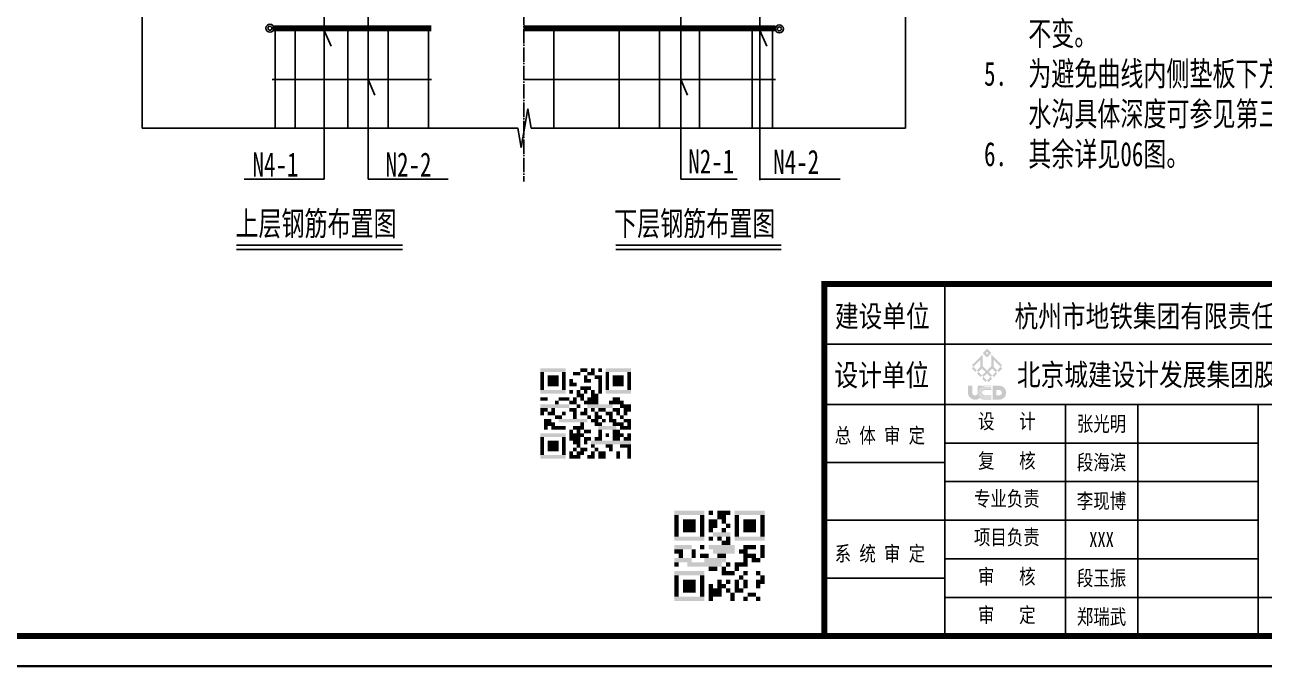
# Model space of a CAD drawing. Header units: millimetres. Extents: x -1251 to 14509, y -61027 to -50920.
# Drawn here: x 4376 to 10544, y -61027 to -57831 of the extents above; entities that cross this region are included whole.
import ezdxf
from ezdxf.enums import TextEntityAlignment as Align

# ---------------------------------------------------------------- set-up
doc = ezdxf.new("R2010")
doc.units = ezdxf.units.MM
doc.linetypes.add('ACAD_ISO04W100', pattern=[30.5, 24, -3, 0.5, -3])
for name, color, linetype in [('Axes', 7, 'ACAD_ISO04W100'), ('BZ', 7, 'Continuous'), ('GesoftDrawFrameFrameBlockLayer', 7, 'Continuous'), ('GesoftDrawFrameInLineLayer', 85, 'Continuous'), ('GesoftDrawFrameOutLineLayer', 180, 'Continuous'), ('GesoftDrawFrameTitleLayer', 7, 'Continuous'), ('Wall-混凝土墙', 200, 'Continuous'), ('Z☆09 辅助线', 60, 'Continuous'), ('尺寸标注', 7, 'Continuous'), ('标注', 3, 'Continuous'), ('钢筋', 4, 'Continuous')]:
    doc.layers.add(name, color=color, linetype=linetype)
doc.styles.add('宋体样式', font='SimSun.ttf', dxfattribs={"width": 0.8})
doc.styles.add('宋体样式宽度0.65', font='SimSun.ttf', dxfattribs={"width": 0.65})
doc.styles.add('宋体样式宽度0.7', font='SimSun.ttf', dxfattribs={"width": 0.7})
doc.styles.add('条形码', font='BC_C39.FBC', dxfattribs={"height": 11})

# ---------------------------------------------------------------- blocks, each defined once
blk = doc.blocks.new('0.25_a528e8101059b214a0224c9661d1e9c2')
at = {"layer": 'GesoftDrawFrameInLineLayer', "color": 0, "const_width": 1}
blk.add_lwpolyline([(0, 0), (0, 287), (-495, 287), (-495, 0), (0, 0)], dxfattribs=at)
at = {"layer": 'GesoftDrawFrameOutLineLayer', "color": 0, "const_width": 0.35}
blk.add_lwpolyline([(5, -5), (5, 292), (-520, 292), (-520, -5), (5, -5)], dxfattribs=at)
blk = doc.blocks.new('GESOFT00000000NEW_049a35bf7f0736cc4250df00ece10f93_a528e8101059b214a0224c9661d1e9c2_2e1cf7a908f61d0b50dc33cccab90907')
at = {"layer": 'GesoftDrawFrameTitleLayer'}
h = blk.add_hatch(color=7, dxfattribs=at)
h.paths.add_polyline_path([(-172.25, 46.91), (-172.98, 46.18), (-173.72, 46.91), (-172.99, 47.65)])
h.paths.add_polyline_path([(-172.99, 47.13), (-173.2, 46.92), (-172.99, 46.72), (-172.78, 46.93)], flags=16)
h.paths.add_polyline_path([(-173.73, 46.66), (-173.73, 44.75), (-172.99, 44.02), (-172.26, 44.75), (-172.26, 46.68), (-170.47, 44.89), (-170.72, 44.64), (-170.46, 44.38), (-171.04, 43.8), (-171.29, 44.05), (-171.56, 43.78), (-171.31, 43.53), (-171.88, 42.95), (-172.14, 43.2), (-172.41, 42.94), (-172.15, 42.69), (-172.73, 42.11), (-172.99, 42.36), (-173.24, 42.11), (-173.82, 42.69), (-173.57, 42.94), (-173.84, 43.21), (-174.09, 42.96), (-174.67, 43.54), (-174.42, 43.79), (-174.69, 44.06), (-174.94, 43.81), (-175.51, 44.38), (-175.26, 44.64), (-175.51, 44.88)])
h.paths.add_polyline_path([(-171.87, 45.79), (-171.87, 44.63), (-171.29, 44.05), (-170.72, 44.64)], flags=16)
h.paths.add_polyline_path([(-172.14, 44.36), (-172.72, 43.79), (-172.14, 43.2), (-171.56, 43.78)], flags=16)
h.paths.add_polyline_path([(-172.99, 43.53), (-173.57, 42.94), (-172.99, 42.36), (-172.41, 42.94)], flags=16)
h.paths.add_polyline_path([(-173.84, 44.37), (-174.42, 43.79), (-173.84, 43.21), (-173.25, 43.79)], flags=16)
h.paths.add_polyline_path([(-174.12, 44.63), (-174.12, 45.79), (-175.26, 44.64), (-174.69, 44.06)], flags=16)
edge = h.paths.add_edge_path()
edge.add_spline(control_points=[(-173.82, 41.43), (-173.82, 41.43), (-173.82, 41.52), (-173.82, 41.52), (-173.82, 41.52), (-174.53, 41.52), (-174.53, 41.52), (-174.53, 41.52), (-174.53, 40.35), (-174.53, 40.35), (-174.53, 40.09), (-174.74, 39.89), (-174.99, 39.89), (-175.24, 39.89), (-175.45, 40.09), (-175.45, 40.35), (-175.45, 40.35), (-175.45, 41.52), (-175.45, 41.52), (-175.45, 41.52), (-176.16, 41.52), (-176.16, 41.52), (-176.16, 41.52), (-176.16, 40.35), (-176.16, 40.35), (-176.16, 39.7), (-175.64, 39.18), (-174.99, 39.18), (-174.67, 39.18), (-174.38, 39.3), (-174.17, 39.51), (-173.96, 39.3), (-173.68, 39.18), (-173.36, 39.18), (-173.36, 39.18), (-172.27, 39.18), (-172.27, 39.18), (-172.27, 39.18), (-172.27, 39.32), (-172.27, 39.32), (-172.43, 39.32), (-173.37, 39.32), (-173.37, 39.33), (-173.93, 39.34), (-174.38, 39.8), (-174.38, 40.35), (-174.38, 40.91), (-173.93, 41.36), (-173.37, 41.38), (-173.37, 41.38), (-172.43, 41.38), (-172.27, 41.38), (-172.27, 41.38), (-172.27, 41.52), (-172.27, 41.52), (-172.27, 41.52), (-173.36, 41.52), (-173.36, 41.52), (-173.52, 41.52), (-173.68, 41.49), (-173.82, 41.43)], knot_values=[0, 0, 0, 0, 1, 1, 1, 2, 2, 2, 3, 3, 3, 4, 4, 4, 5, 5, 5, 6, 6, 6, 7, 7, 7, 8, 8, 8, 9, 9, 9, 10, 10, 10, 11, 11, 11, 12, 12, 12, 13, 13, 13, 14, 14, 14, 15, 15, 15, 16, 16, 16, 17, 17, 17, 18, 18, 18, 19, 19, 19, 20, 20, 20, 20], degree=3, periodic=0)
edge = h.paths.add_edge_path(flags=17)
edge.add_spline(control_points=[(-174.32, 40.35), (-174.32, 39.83), (-173.9, 39.39), (-173.37, 39.38), (-173.36, 39.38), (-172.43, 39.38), (-172.27, 39.38), (-172.27, 39.38), (-172.27, 39.5), (-172.27, 39.5), (-172.43, 39.5), (-173.37, 39.5), (-173.37, 39.51), (-173.84, 39.52), (-174.2, 39.89), (-174.2, 40.35), (-174.2, 40.81), (-173.84, 41.18), (-173.37, 41.2), (-173.37, 41.2), (-172.43, 41.2), (-172.27, 41.2), (-172.27, 41.2), (-172.27, 41.32), (-172.27, 41.32), (-172.43, 41.32), (-173.36, 41.32), (-173.37, 41.32), (-173.89, 41.31), (-174.32, 40.87), (-174.32, 40.35)], knot_values=[0, 0, 0, 0, 1, 1, 1, 2, 2, 2, 3, 3, 3, 4, 4, 4, 5, 5, 5, 6, 6, 6, 7, 7, 7, 8, 8, 8, 9, 9, 9, 10, 10, 10, 10], degree=3, periodic=0)
edge = h.paths.add_edge_path(flags=16)
edge.add_spline(control_points=[(-174.14, 40.35), (-174.14, 39.92), (-173.8, 39.57), (-173.37, 39.56), (-173.36, 39.56), (-172.43, 39.56), (-172.27, 39.56), (-172.27, 39.56), (-172.27, 39.68), (-172.27, 39.68), (-172.43, 39.68), (-173.36, 39.68), (-173.37, 39.68), (-173.73, 39.69), (-174.02, 39.98), (-174.02, 40.35), (-174.02, 40.71), (-173.74, 41.01), (-173.38, 41.02), (-173.37, 41.02), (-172.43, 41.02), (-172.27, 41.02), (-172.27, 41.02), (-172.27, 41.14), (-172.27, 41.14), (-172.43, 41.14), (-173.36, 41.14), (-173.37, 41.14), (-173.8, 41.13), (-174.14, 40.78), (-174.14, 40.35)], knot_values=[0, 0, 0, 0, 1, 1, 1, 2, 2, 2, 3, 3, 3, 4, 4, 4, 5, 5, 5, 6, 6, 6, 7, 7, 7, 8, 8, 8, 9, 9, 9, 10, 10, 10, 10], degree=3, periodic=0)
edge = h.paths.add_edge_path(flags=16)
edge.add_spline(control_points=[(-173.96, 40.35), (-173.96, 40.02), (-173.7, 39.75), (-173.37, 39.74), (-173.35, 39.74), (-172.43, 39.74), (-172.27, 39.74), (-172.27, 39.74), (-172.27, 39.89), (-172.27, 39.89), (-172.27, 39.89), (-173.31, 39.89), (-173.31, 39.89), (-173.56, 39.89), (-173.81, 40.1), (-173.81, 40.35), (-173.81, 40.6), (-173.56, 40.81), (-173.31, 40.81), (-173.31, 40.81), (-172.27, 40.81), (-172.27, 40.81), (-172.27, 40.81), (-172.27, 40.96), (-172.27, 40.96), (-172.43, 40.96), (-173.36, 40.96), (-173.37, 40.96), (-173.7, 40.95), (-173.96, 40.68), (-173.96, 40.35)], knot_values=[0, 0, 0, 0, 1, 1, 1, 2, 2, 2, 3, 3, 3, 4, 4, 4, 5, 5, 5, 6, 6, 6, 7, 7, 7, 8, 8, 8, 9, 9, 9, 10, 10, 10, 10], degree=3, periodic=0)
edge = h.paths.add_edge_path()
edge.add_spline(control_points=[(-170.98, 41.52), (-170.98, 41.52), (-171.45, 41.52), (-171.45, 41.52), (-171.45, 41.52), (-172.08, 41.52), (-172.08, 41.52), (-172.08, 41.52), (-172.08, 39.21), (-172.08, 39.21), (-172.08, 39.21), (-172.08, 39.21), (-172.08, 39.21), (-172.08, 39.21), (-172.07, 39.18), (-172.07, 39.18), (-172.07, 39.18), (-170.98, 39.18), (-170.98, 39.18), (-170.33, 39.18), (-169.81, 39.7), (-169.81, 40.35), (-169.81, 41), (-170.33, 41.52), (-170.98, 41.52)], knot_values=[0, 0, 0, 0, 1, 1, 1, 2, 2, 2, 3, 3, 3, 4, 4, 4, 5, 5, 5, 6, 6, 6, 7, 7, 7, 8, 8, 8, 8], degree=3, periodic=0)
edge = h.paths.add_edge_path(flags=16)
edge.add_spline(control_points=[(-170.98, 39.89), (-170.98, 39.89), (-171.45, 39.89), (-171.45, 39.89), (-171.45, 39.89), (-171.45, 40.81), (-171.45, 40.81), (-171.45, 40.81), (-170.98, 40.81), (-170.98, 40.81), (-170.73, 40.81), (-170.52, 40.6), (-170.52, 40.35), (-170.52, 40.1), (-170.73, 39.89), (-170.98, 39.89)], knot_values=[0, 0, 0, 0, 1, 1, 1, 2, 2, 2, 3, 3, 3, 4, 4, 4, 5, 5, 5, 5], degree=3, periodic=0)
at = {"color": 0}
for points in [[(-247.07, 44.41), (-242.87, 44.41), (-247.07, 43.81), (-242.87, 43.81)], [(-247.07, 43.81), (-246.47, 43.81), (-247.07, 43.21), (-246.47, 43.21)], [(-247.07, 43.21), (-246.47, 43.21), (-247.07, 42.61), (-246.47, 42.61)], [(-245.87, 43.21), (-244.07, 43.21), (-245.87, 42.61), (-244.07, 42.61)], [(-243.47, 43.81), (-242.87, 43.81), (-243.47, 43.21), (-242.87, 43.21)], [(-243.47, 43.21), (-242.87, 43.21), (-243.47, 42.61), (-242.87, 42.61)], [(-241.67, 43.81), (-240.47, 43.81), (-241.67, 43.21), (-240.47, 43.21)], [(-240.47, 44.41), (-239.27, 44.41), (-240.47, 43.81), (-239.27, 43.81)], [(-239.87, 43.21), (-239.27, 43.21), (-239.87, 42.61), (-239.27, 42.61)], [(-239.27, 43.81), (-238.07, 43.81), (-239.27, 43.21), (-238.07, 43.21)], [(-238.67, 44.41), (-238.07, 44.41), (-238.67, 43.81), (-238.07, 43.81)], [(-238.07, 43.21), (-236.87, 43.21), (-238.07, 42.61), (-236.87, 42.61)], [(-237.47, 44.41), (-236.87, 44.41), (-237.47, 43.81), (-236.87, 43.81)], [(-236.27, 44.41), (-232.07, 44.41), (-236.27, 43.81), (-232.07, 43.81)], [(-236.27, 43.81), (-235.67, 43.81), (-236.27, 43.21), (-235.67, 43.21)], [(-236.27, 43.21), (-235.67, 43.21), (-236.27, 42.61), (-235.67, 42.61)], [(-235.07, 43.21), (-233.27, 43.21), (-235.07, 42.61), (-233.27, 42.61)], [(-232.67, 43.81), (-232.07, 43.81), (-232.67, 43.21), (-232.07, 43.21)], [(-232.67, 43.21), (-232.07, 43.21), (-232.67, 42.61), (-232.07, 42.61)], [(-247.07, 42.61), (-246.47, 42.61), (-247.07, 42.01), (-246.47, 42.01)], [(-247.07, 42.01), (-246.47, 42.01), (-247.07, 41.41), (-246.47, 41.41)], [(-247.07, 41.41), (-246.47, 41.41), (-247.07, 40.81), (-246.47, 40.81)], [(-245.87, 42.61), (-244.07, 42.61), (-245.87, 42.01), (-244.07, 42.01)], [(-245.87, 42.01), (-244.07, 42.01), (-245.87, 41.41), (-244.07, 41.41)], [(-243.47, 42.61), (-242.87, 42.61), (-243.47, 42.01), (-242.87, 42.01)], [(-243.47, 42.01), (-242.87, 42.01), (-243.47, 41.41), (-242.87, 41.41)], [(-243.47, 41.41), (-242.87, 41.41), (-243.47, 40.81), (-242.87, 40.81)], [(-242.27, 42.61), (-241.67, 42.61), (-242.27, 42.01), (-241.67, 42.01)], [(-242.27, 42.01), (-241.07, 42.01), (-242.27, 41.41), (-241.07, 41.41)], [(-240.47, 41.41), (-238.67, 41.41), (-240.47, 40.81), (-238.67, 40.81)], [(-239.87, 42.61), (-238.67, 42.61), (-239.87, 42.01), (-238.67, 42.01)], [(-237.47, 42.61), (-236.87, 42.61), (-237.47, 42.01), (-236.87, 42.01)], [(-237.47, 42.01), (-236.87, 42.01), (-237.47, 41.41), (-236.87, 41.41)], [(-237.47, 41.41), (-236.87, 41.41), (-237.47, 40.81), (-236.87, 40.81)], [(-236.27, 42.61), (-235.67, 42.61), (-236.27, 42.01), (-235.67, 42.01)], [(-236.27, 42.01), (-235.67, 42.01), (-236.27, 41.41), (-235.67, 41.41)], [(-236.27, 41.41), (-235.67, 41.41), (-236.27, 40.81), (-235.67, 40.81)], [(-235.07, 42.61), (-233.27, 42.61), (-235.07, 42.01), (-233.27, 42.01)], [(-235.07, 42.01), (-233.27, 42.01), (-235.07, 41.41), (-233.27, 41.41)], [(-232.67, 42.61), (-232.07, 42.61), (-232.67, 42.01), (-232.07, 42.01)], [(-232.67, 42.01), (-232.07, 42.01), (-232.67, 41.41), (-232.07, 41.41)], [(-232.67, 41.41), (-232.07, 41.41), (-232.67, 40.81), (-232.07, 40.81)], [(-247.07, 40.81), (-242.87, 40.81), (-247.07, 40.21), (-242.87, 40.21)], [(-247.07, 39.61), (-245.87, 39.61), (-247.07, 39.01), (-245.87, 39.01)], [(-244.07, 39.61), (-242.27, 39.61), (-244.07, 39.01), (-242.27, 39.01)], [(-242.27, 40.81), (-241.67, 40.81), (-242.27, 40.21), (-241.67, 40.21)], [(-241.67, 39.61), (-241.07, 39.61), (-241.67, 39.01), (-241.07, 39.01)], [(-241.07, 40.81), (-240.47, 40.81), (-241.07, 40.21), (-240.47, 40.21)], [(-241.07, 40.21), (-239.87, 40.21), (-241.07, 39.61), (-239.87, 39.61)], [(-240.47, 39.61), (-239.87, 39.61), (-240.47, 39.01), (-239.87, 39.01)], [(-239.87, 40.81), (-239.27, 40.81), (-239.87, 40.21), (-239.27, 40.21)], [(-239.27, 39.61), (-237.47, 39.61), (-239.27, 39.01), (-237.47, 39.01)], [(-238.67, 40.81), (-238.07, 40.81), (-238.67, 40.21), (-238.07, 40.21)], [(-238.67, 40.21), (-237.47, 40.21), (-238.67, 39.61), (-237.47, 39.61)], [(-237.47, 40.81), (-236.87, 40.81), (-237.47, 40.21), (-236.87, 40.21)], [(-236.27, 40.81), (-232.07, 40.81), (-236.27, 40.21), (-232.07, 40.21)], [(-235.07, 39.61), (-233.87, 39.61), (-235.07, 39.01), (-233.87, 39.01)], [(-247.07, 38.41), (-242.27, 38.41), (-247.07, 37.81), (-242.27, 37.81)], [(-247.07, 37.81), (-245.87, 37.81), (-247.07, 37.21), (-245.87, 37.21)], [(-247.07, 37.21), (-246.47, 37.21), (-247.07, 36.61), (-246.47, 36.61)], [(-245.87, 37.21), (-244.67, 37.21), (-245.87, 36.61), (-244.67, 36.61)], [(-245.27, 37.81), (-244.67, 37.81), (-245.27, 37.21), (-244.67, 37.21)], [(-244.67, 39.01), (-244.07, 39.01), (-244.67, 38.41), (-244.07, 38.41)], [(-243.47, 37.21), (-242.87, 37.21), (-243.47, 36.61), (-242.87, 36.61)], [(-242.27, 39.01), (-241.07, 39.01), (-242.27, 38.41), (-241.07, 38.41)], [(-242.27, 37.81), (-241.07, 37.81), (-242.27, 37.21), (-241.07, 37.21)], [(-241.67, 37.21), (-241.07, 37.21), (-241.67, 36.61), (-241.07, 36.61)], [(-241.07, 38.41), (-240.47, 38.41), (-241.07, 37.81), (-240.47, 37.81)], [(-240.47, 37.21), (-239.27, 37.21), (-240.47, 36.61), (-239.27, 36.61)], [(-239.87, 39.01), (-237.47, 39.01), (-239.87, 38.41), (-237.47, 38.41)], [(-239.87, 37.81), (-239.27, 37.81), (-239.87, 37.21), (-239.27, 37.21)], [(-239.27, 38.41), (-235.07, 38.41), (-239.27, 37.81), (-235.07, 37.81)], [(-238.67, 37.81), (-238.07, 37.81), (-238.67, 37.21), (-238.07, 37.21)], [(-238.07, 37.21), (-237.47, 37.21), (-238.07, 36.61), (-237.47, 36.61)], [(-237.47, 37.81), (-236.27, 37.81), (-237.47, 37.21), (-236.27, 37.21)], [(-236.27, 37.21), (-235.07, 37.21), (-236.27, 36.61), (-235.07, 36.61)], [(-235.67, 39.01), (-233.27, 39.01), (-235.67, 38.41), (-233.27, 38.41)], [(-235.07, 37.81), (-233.87, 37.81), (-235.07, 37.21), (-233.87, 37.21)], [(-234.47, 37.21), (-233.87, 37.21), (-234.47, 36.61), (-233.87, 36.61)], [(-233.87, 38.41), (-232.07, 38.41), (-233.87, 37.81), (-232.07, 37.81)], [(-233.27, 37.81), (-232.07, 37.81), (-233.27, 37.21), (-232.07, 37.21)], [(-233.27, 37.21), (-232.67, 37.21), (-233.27, 36.61), (-232.67, 36.61)], [(-246.47, 36.01), (-245.27, 36.01), (-246.47, 35.41), (-245.27, 35.41)], [(-246.47, 35.41), (-244.67, 35.41), (-246.47, 34.81), (-244.67, 34.81)], [(-244.67, 36.61), (-243.47, 36.61), (-244.67, 36.01), (-243.47, 36.01)], [(-244.07, 36.01), (-239.27, 36.01), (-244.07, 35.41), (-239.27, 35.41)], [(-241.67, 36.61), (-241.07, 36.61), (-241.67, 36.01), (-241.07, 36.01)], [(-240.47, 35.41), (-239.87, 35.41), (-240.47, 34.81), (-239.87, 34.81)], [(-239.27, 36.61), (-238.67, 36.61), (-239.27, 36.01), (-238.67, 36.01)], [(-238.67, 36.01), (-237.47, 36.01), (-238.67, 35.41), (-237.47, 35.41)], [(-238.07, 36.61), (-236.87, 36.61), (-238.07, 36.01), (-236.87, 36.01)], [(-238.07, 35.41), (-236.87, 35.41), (-238.07, 34.81), (-236.87, 34.81)], [(-236.87, 36.01), (-236.27, 36.01), (-236.87, 35.41), (-236.27, 35.41)], [(-235.67, 36.61), (-235.07, 36.61), (-235.67, 36.01), (-235.07, 36.01)], [(-235.67, 36.01), (-234.47, 36.01), (-235.67, 35.41), (-234.47, 35.41)], [(-235.07, 35.41), (-233.27, 35.41), (-235.07, 34.81), (-233.27, 34.81)], [(-233.87, 36.61), (-233.27, 36.61), (-233.87, 36.01), (-233.27, 36.01)], [(-233.27, 36.01), (-232.07, 36.01), (-233.27, 35.41), (-232.07, 35.41)], [(-232.67, 35.41), (-232.07, 35.41), (-232.67, 34.81), (-232.07, 34.81)], [(-247.07, 33.61), (-242.87, 33.61), (-247.07, 33.01), (-242.87, 33.01)], [(-247.07, 33.01), (-246.47, 33.01), (-247.07, 32.41), (-246.47, 32.41)], [(-246.47, 34.81), (-245.87, 34.81), (-246.47, 34.21), (-245.87, 34.21)], [(-245.27, 34.81), (-242.87, 34.81), (-245.27, 34.21), (-242.87, 34.21)], [(-243.47, 33.01), (-242.87, 33.01), (-243.47, 32.41), (-242.87, 32.41)], [(-242.27, 34.21), (-241.67, 34.21), (-242.27, 33.61), (-241.67, 33.61)], [(-242.27, 33.61), (-239.87, 33.61), (-242.27, 33.01), (-239.87, 33.01)], [(-242.27, 33.01), (-240.47, 33.01), (-242.27, 32.41), (-240.47, 32.41)], [(-241.67, 34.81), (-239.87, 34.81), (-241.67, 34.21), (-239.87, 34.21)], [(-241.07, 34.21), (-240.47, 34.21), (-241.07, 33.61), (-240.47, 33.61)], [(-239.87, 34.21), (-238.67, 34.21), (-239.87, 33.61), (-238.67, 33.61)], [(-239.87, 33.01), (-238.67, 33.01), (-239.87, 32.41), (-238.67, 32.41)], [(-238.07, 33.01), (-236.87, 33.01), (-238.07, 32.41), (-236.87, 32.41)], [(-237.47, 34.81), (-234.47, 34.81), (-237.47, 34.21), (-234.47, 34.21)], [(-237.47, 34.21), (-236.87, 34.21), (-237.47, 33.61), (-236.87, 33.61)], [(-237.47, 33.61), (-236.87, 33.61), (-237.47, 33.01), (-236.87, 33.01)], [(-236.27, 33.61), (-235.67, 33.61), (-236.27, 33.01), (-235.67, 33.01)], [(-235.07, 34.21), (-233.87, 34.21), (-235.07, 33.61), (-233.87, 33.61)], [(-235.07, 33.61), (-233.27, 33.61), (-235.07, 33.01), (-233.27, 33.01)], [(-235.07, 33.01), (-233.87, 33.01), (-235.07, 32.41), (-233.87, 32.41)], [(-233.87, 34.81), (-232.07, 34.81), (-233.87, 34.21), (-232.07, 34.21)], [(-233.27, 33.01), (-232.07, 33.01), (-233.27, 32.41), (-232.07, 32.41)], [(-232.67, 33.61), (-232.07, 33.61), (-232.67, 33.01), (-232.07, 33.01)], [(-247.07, 32.41), (-246.47, 32.41), (-247.07, 31.81), (-246.47, 31.81)], [(-247.07, 31.81), (-246.47, 31.81), (-247.07, 31.21), (-246.47, 31.21)], [(-247.07, 31.21), (-246.47, 31.21), (-247.07, 30.61), (-246.47, 30.61)], [(-245.87, 32.41), (-244.07, 32.41), (-245.87, 31.81), (-244.07, 31.81)], [(-245.87, 31.81), (-244.07, 31.81), (-245.87, 31.21), (-244.07, 31.21)], [(-245.87, 31.21), (-244.07, 31.21), (-245.87, 30.61), (-244.07, 30.61)], [(-243.47, 32.41), (-242.87, 32.41), (-243.47, 31.81), (-242.87, 31.81)], [(-243.47, 31.81), (-242.87, 31.81), (-243.47, 31.21), (-242.87, 31.21)], [(-243.47, 31.21), (-242.87, 31.21), (-243.47, 30.61), (-242.87, 30.61)], [(-241.67, 32.41), (-240.47, 32.41), (-241.67, 31.81), (-240.47, 31.81)], [(-241.67, 31.21), (-241.07, 31.21), (-241.67, 30.61), (-241.07, 30.61)], [(-241.07, 31.81), (-240.47, 31.81), (-241.07, 31.21), (-240.47, 31.21)], [(-240.47, 31.21), (-239.27, 31.21), (-240.47, 30.61), (-239.27, 30.61)], [(-239.87, 32.41), (-239.27, 32.41), (-239.87, 31.81), (-239.27, 31.81)], [(-238.67, 32.41), (-232.07, 32.41), (-238.67, 31.81), (-232.07, 31.81)], [(-238.67, 31.81), (-238.07, 31.81), (-238.67, 31.21), (-238.07, 31.21)], [(-238.07, 31.21), (-237.47, 31.21), (-238.07, 30.61), (-237.47, 30.61)], [(-236.27, 31.81), (-235.07, 31.81), (-236.27, 31.21), (-235.07, 31.21)], [(-235.67, 31.21), (-235.07, 31.21), (-235.67, 30.61), (-235.07, 30.61)], [(-233.87, 31.81), (-232.07, 31.81), (-233.87, 31.21), (-232.07, 31.21)], [(-232.67, 31.21), (-232.07, 31.21), (-232.67, 30.61), (-232.07, 30.61)], [(-247.07, 30.61), (-246.47, 30.61), (-247.07, 30.01), (-246.47, 30.01)], [(-247.07, 30.01), (-242.87, 30.01), (-247.07, 29.41), (-242.87, 29.41)], [(-243.47, 30.61), (-242.87, 30.61), (-243.47, 30.01), (-242.87, 30.01)], [(-242.27, 30.61), (-241.67, 30.61), (-242.27, 30.01), (-241.67, 30.01)], [(-242.27, 30.01), (-240.47, 30.01), (-242.27, 29.41), (-240.47, 29.41)], [(-241.07, 30.61), (-239.87, 30.61), (-241.07, 30.01), (-239.87, 30.01)], [(-239.27, 30.01), (-238.07, 30.01), (-239.27, 29.41), (-238.07, 29.41)], [(-238.67, 30.61), (-238.07, 30.61), (-238.67, 30.01), (-238.07, 30.01)], [(-237.47, 30.61), (-236.27, 30.61), (-237.47, 30.01), (-236.27, 30.01)], [(-237.47, 30.01), (-236.27, 30.01), (-237.47, 29.41), (-236.27, 29.41)], [(-234.47, 30.61), (-233.87, 30.61), (-234.47, 30.01), (-233.87, 30.01)], [(-234.47, 30.01), (-233.87, 30.01), (-234.47, 29.41), (-233.87, 29.41)], [(-232.67, 30.61), (-232.07, 30.61), (-232.67, 30.01), (-232.07, 30.01)], [(-232.67, 30.01), (-232.07, 30.01), (-232.67, 29.41), (-232.07, 29.41)], [(-224.87, 20.79), (-219.87, 20.79), (-224.87, 20.07), (-219.87, 20.07)], [(-219.15, 20.79), (-218.44, 20.79), (-219.15, 20.07), (-218.44, 20.07)], [(-217.72, 20.79), (-215.58, 20.79), (-217.72, 20.07), (-215.58, 20.07)], [(-214.87, 20.79), (-209.87, 20.79), (-214.87, 20.07), (-209.87, 20.07)], [(-224.87, 20.07), (-224.15, 20.07), (-224.87, 19.36), (-224.15, 19.36)], [(-224.87, 19.36), (-224.15, 19.36), (-224.87, 18.64), (-224.15, 18.64)], [(-224.87, 18.64), (-224.15, 18.64), (-224.87, 17.93), (-224.15, 17.93)], [(-223.44, 19.36), (-221.3, 19.36), (-223.44, 18.64), (-221.3, 18.64)], [(-223.44, 18.64), (-221.3, 18.64), (-223.44, 17.93), (-221.3, 17.93)], [(-220.58, 20.07), (-219.87, 20.07), (-220.58, 19.36), (-219.87, 19.36)], [(-220.58, 19.36), (-219.87, 19.36), (-220.58, 18.64), (-219.87, 18.64)], [(-220.58, 18.64), (-219.87, 18.64), (-220.58, 17.93), (-219.87, 17.93)], [(-219.15, 19.36), (-217.72, 19.36), (-219.15, 18.64), (-217.72, 18.64)], [(-219.15, 18.64), (-217.72, 18.64), (-219.15, 17.93), (-217.72, 17.93)], [(-217.72, 20.07), (-216.3, 20.07), (-217.72, 19.36), (-216.3, 19.36)], [(-217.01, 19.36), (-216.3, 19.36), (-217.01, 18.64), (-216.3, 18.64)], [(-216.3, 18.64), (-215.58, 18.64), (-216.3, 17.93), (-215.58, 17.93)], [(-214.87, 20.07), (-214.15, 20.07), (-214.87, 19.36), (-214.15, 19.36)], [(-214.87, 19.36), (-214.15, 19.36), (-214.87, 18.64), (-214.15, 18.64)], [(-214.87, 18.64), (-214.15, 18.64), (-214.87, 17.93), (-214.15, 17.93)], [(-213.44, 19.36), (-211.3, 19.36), (-213.44, 18.64), (-211.3, 18.64)], [(-213.44, 18.64), (-211.3, 18.64), (-213.44, 17.93), (-211.3, 17.93)], [(-210.58, 20.07), (-209.87, 20.07), (-210.58, 19.36), (-209.87, 19.36)], [(-210.58, 19.36), (-209.87, 19.36), (-210.58, 18.64), (-209.87, 18.64)], [(-210.58, 18.64), (-209.87, 18.64), (-210.58, 17.93), (-209.87, 17.93)], [(-224.87, 17.93), (-224.15, 17.93), (-224.87, 17.21), (-224.15, 17.21)], [(-224.87, 17.21), (-224.15, 17.21), (-224.87, 16.5), (-224.15, 16.5)], [(-224.87, 16.5), (-219.87, 16.5), (-224.87, 15.79), (-219.87, 15.79)], [(-223.44, 17.93), (-221.3, 17.93), (-223.44, 17.21), (-221.3, 17.21)], [(-220.58, 17.93), (-219.87, 17.93), (-220.58, 17.21), (-219.87, 17.21)], [(-220.58, 17.21), (-219.87, 17.21), (-220.58, 16.5), (-219.87, 16.5)], [(-219.15, 17.93), (-218.44, 17.93), (-219.15, 17.21), (-218.44, 17.21)], [(-219.15, 16.5), (-218.44, 16.5), (-219.15, 15.79), (-218.44, 15.79)], [(-218.44, 17.21), (-215.58, 17.21), (-218.44, 16.5), (-215.58, 16.5)], [(-217.72, 16.5), (-217.01, 16.5), (-217.72, 15.79), (-217.01, 15.79)], [(-217.01, 17.93), (-216.3, 17.93), (-217.01, 17.21), (-216.3, 17.21)], [(-216.3, 16.5), (-215.58, 16.5), (-216.3, 15.79), (-215.58, 15.79)], [(-214.87, 17.93), (-214.15, 17.93), (-214.87, 17.21), (-214.15, 17.21)], [(-214.87, 17.21), (-214.15, 17.21), (-214.87, 16.5), (-214.15, 16.5)], [(-214.87, 16.5), (-209.87, 16.5), (-214.87, 15.79), (-209.87, 15.79)], [(-213.44, 17.93), (-211.3, 17.93), (-213.44, 17.21), (-211.3, 17.21)], [(-210.58, 17.93), (-209.87, 17.93), (-210.58, 17.21), (-209.87, 17.21)], [(-210.58, 17.21), (-209.87, 17.21), (-210.58, 16.5), (-209.87, 16.5)], [(-224.87, 15.07), (-222.01, 15.07), (-224.87, 14.36), (-222.01, 14.36)], [(-220.58, 15.07), (-219.87, 15.07), (-220.58, 14.36), (-219.87, 14.36)], [(-219.15, 15.07), (-214.87, 15.07), (-219.15, 14.36), (-214.87, 14.36)], [(-217.01, 15.79), (-215.58, 15.79), (-217.01, 15.07), (-215.58, 15.07)], [(-213.44, 15.07), (-211.3, 15.07), (-213.44, 14.36), (-211.3, 14.36)], [(-210.58, 15.07), (-209.87, 15.07), (-210.58, 14.36), (-209.87, 14.36)], [(-224.87, 14.36), (-223.44, 14.36), (-224.87, 13.64), (-223.44, 13.64)], [(-224.87, 12.93), (-222.01, 12.93), (-224.87, 12.21), (-222.01, 12.21)], [(-224.15, 13.64), (-223.44, 13.64), (-224.15, 12.93), (-223.44, 12.93)], [(-222.01, 14.36), (-221.3, 14.36), (-222.01, 13.64), (-221.3, 13.64)], [(-222.01, 13.64), (-221.3, 13.64), (-222.01, 12.93), (-221.3, 12.93)], [(-220.58, 13.64), (-219.15, 13.64), (-220.58, 12.93), (-219.15, 12.93)], [(-219.87, 12.93), (-216.3, 12.93), (-219.87, 12.21), (-216.3, 12.21)], [(-218.44, 14.36), (-214.87, 14.36), (-218.44, 13.64), (-214.87, 13.64)], [(-217.72, 13.64), (-216.3, 13.64), (-217.72, 12.93), (-216.3, 12.93)], [(-214.15, 14.36), (-212.72, 14.36), (-214.15, 13.64), (-212.72, 13.64)], [(-213.44, 13.64), (-211.3, 13.64), (-213.44, 12.93), (-211.3, 12.93)], [(-213.44, 12.93), (-212.72, 12.93), (-213.44, 12.21), (-212.72, 12.21)], [(-212.01, 12.93), (-210.58, 12.93), (-212.01, 12.21), (-210.58, 12.21)], [(-210.58, 14.36), (-209.87, 14.36), (-210.58, 13.64), (-209.87, 13.64)], [(-210.58, 13.64), (-209.87, 13.64), (-210.58, 12.93), (-209.87, 12.93)], [(-224.87, 12.21), (-224.15, 12.21), (-224.87, 11.5), (-224.15, 11.5)], [(-224.87, 10.79), (-219.87, 10.79), (-224.87, 10.07), (-219.87, 10.07)], [(-222.72, 12.21), (-217.01, 12.21), (-222.72, 11.5), (-217.01, 11.5)], [(-219.15, 11.5), (-217.72, 11.5), (-219.15, 10.79), (-217.72, 10.79)], [(-217.01, 11.5), (-216.3, 11.5), (-217.01, 10.79), (-216.3, 10.79)], [(-217.01, 10.79), (-214.87, 10.79), (-217.01, 10.07), (-214.87, 10.07)], [(-216.3, 12.21), (-215.58, 12.21), (-216.3, 11.5), (-215.58, 11.5)], [(-214.87, 12.21), (-212.72, 12.21), (-214.87, 11.5), (-212.72, 11.5)], [(-214.87, 11.5), (-214.15, 11.5), (-214.87, 10.79), (-214.15, 10.79)], [(-213.44, 10.79), (-212.72, 10.79), (-213.44, 10.07), (-212.72, 10.07)], [(-211.3, 10.79), (-210.58, 10.79), (-211.3, 10.07), (-210.58, 10.07)], [(-224.87, 10.07), (-224.15, 10.07), (-224.87, 9.36), (-224.15, 9.36)], [(-224.87, 9.36), (-224.15, 9.36), (-224.87, 8.64), (-224.15, 8.64)], [(-224.87, 8.64), (-224.15, 8.64), (-224.87, 7.93), (-224.15, 7.93)], [(-223.44, 9.36), (-221.3, 9.36), (-223.44, 8.64), (-221.3, 8.64)], [(-223.44, 8.64), (-221.3, 8.64), (-223.44, 7.93), (-221.3, 7.93)], [(-220.58, 10.07), (-219.87, 10.07), (-220.58, 9.36), (-219.87, 9.36)], [(-220.58, 9.36), (-219.87, 9.36), (-220.58, 8.64), (-219.87, 8.64)], [(-220.58, 8.64), (-219.87, 8.64), (-220.58, 7.93), (-219.87, 7.93)], [(-219.15, 8.64), (-218.44, 8.64), (-219.15, 7.93), (-218.44, 7.93)], [(-217.72, 9.36), (-217.01, 9.36), (-217.72, 8.64), (-217.01, 8.64)], [(-217.72, 8.64), (-216.3, 8.64), (-217.72, 7.93), (-216.3, 7.93)], [(-216.3, 9.36), (-215.58, 9.36), (-216.3, 8.64), (-215.58, 8.64)], [(-214.87, 9.36), (-214.15, 9.36), (-214.87, 8.64), (-214.15, 8.64)], [(-214.87, 8.64), (-214.15, 8.64), (-214.87, 7.93), (-214.15, 7.93)], [(-214.15, 10.07), (-213.44, 10.07), (-214.15, 9.36), (-213.44, 9.36)], [(-213.44, 9.36), (-212.72, 9.36), (-213.44, 8.64), (-212.72, 8.64)], [(-213.44, 8.64), (-212.72, 8.64), (-213.44, 7.93), (-212.72, 7.93)], [(-211.3, 9.36), (-209.87, 9.36), (-211.3, 8.64), (-209.87, 8.64)], [(-211.3, 8.64), (-210.58, 8.64), (-211.3, 7.93), (-210.58, 7.93)], [(-210.58, 10.07), (-209.87, 10.07), (-210.58, 9.36), (-209.87, 9.36)], [(-224.87, 7.93), (-224.15, 7.93), (-224.87, 7.21), (-224.15, 7.21)], [(-224.87, 7.21), (-224.15, 7.21), (-224.87, 6.5), (-224.15, 6.5)], [(-224.87, 6.5), (-219.87, 6.5), (-224.87, 5.79), (-219.87, 5.79)], [(-223.44, 7.93), (-221.3, 7.93), (-223.44, 7.21), (-221.3, 7.21)], [(-220.58, 7.93), (-219.87, 7.93), (-220.58, 7.21), (-219.87, 7.21)], [(-220.58, 7.21), (-219.87, 7.21), (-220.58, 6.5), (-219.87, 6.5)], [(-219.15, 7.93), (-217.01, 7.93), (-219.15, 7.21), (-217.01, 7.21)], [(-219.15, 7.21), (-217.01, 7.21), (-219.15, 6.5), (-217.01, 6.5)], [(-219.15, 6.5), (-218.44, 6.5), (-219.15, 5.79), (-218.44, 5.79)], [(-216.3, 7.93), (-215.58, 7.93), (-216.3, 7.21), (-215.58, 7.21)], [(-215.58, 7.21), (-214.87, 7.21), (-215.58, 6.5), (-214.87, 6.5)], [(-215.58, 6.5), (-214.87, 6.5), (-215.58, 5.79), (-214.87, 5.79)], [(-214.87, 7.93), (-213.44, 7.93), (-214.87, 7.21), (-213.44, 7.21)], [(-213.44, 6.5), (-212.72, 6.5), (-213.44, 5.79), (-212.72, 5.79)], [(-212.72, 7.21), (-211.3, 7.21), (-212.72, 6.5), (-211.3, 6.5)], [(-211.3, 6.5), (-210.58, 6.5), (-211.3, 5.79), (-210.58, 5.79)]]:
    blk.add_solid(points, dxfattribs=at)
at = {"layer": 'GesoftDrawFrameTitleLayer', "color": 7}
for p, q in [((-180, 0), (-180, 58.4)), ((-200, 48.4), (-200, 0)), ((-180, 48.4), (-200, 48.4)), ((0, 48.4), (-180, 48.4)), ((-180, 38.4), (-200, 38.4)), ((0, 38.4), (-180, 38.4)), ((-160, 0), (-160, 38.4)), ((-148, 0), (-148, 38.4)), ((-128, 0), (-128, 38.4)), ((-128, 32), (-180, 32)), ((-180, 28.8), (-200, 28.8)), ((-128, 25.6), (-180, 25.6)), ((-180, 19.2), (-200, 19.2)), ((-128, 19.2), (-180, 19.2)), ((-128, 12.8), (-180, 12.8)), ((-180, 9.6), (-200, 9.6)), ((-128, 6.4), (-180, 6.4)), ((-128, 6.4), (-40, 6.4)), ((-180, 0), (-200, 0))]:
    blk.add_line(p, q, dxfattribs=at)
at = {"layer": 'GesoftDrawFrameTitleLayer', "color": 7, "const_width": 1}
blk.add_lwpolyline([(0, 0), (0, 58.4), (-200, 58.4), (-200, 0)], close=True, dxfattribs=at)
at = {"layer": 'GesoftDrawFrameTitleLayer', "color": 7}
blk.add_point((-180, 48.4), dxfattribs=at)
at = {"layer": 'GesoftDrawFrameFrameBlockLayer'}
blk.add_blockref('0.25_a528e8101059b214a0224c9661d1e9c2', (0, 0), dxfattribs=at)
at = {"layer": 'GesoftDrawFrameTitleLayer', "color": 7, "style": '宋体样式宽度0.7', "width": 0.8}
for s, height, p in [('建设单位', 3.6, (-198.22, 51.24)), (' 杭州市地铁集团有限责任公司', 3.6, (-170.4, 51.24)), ('设计单位', 3.6, (-198.3, 41.47)), ('北京城建设计发展集团股份有限公司', 3.6, (-168.03, 41.54)), ('总 体 审 定', 2.5, (-198.26, 32.01)), ('系 统 审 定', 2.5, (-198.26, 12.42))]:
    blk.add_text(s, height=height, dxfattribs=at).set_placement(p)
at = {"layer": 'GesoftDrawFrameTitleLayer', "color": 7, "style": '宋体样式宽度0.65', "width": 0.8}
for s, p in [('设   计', (-169.71, 35.65)), ('复   核', (-169.71, 29.13)), ('专业负责', (-169.71, 22.83)), ('项目负责', (-169.71, 16.43)), ('审   核', (-169.71, 9.92)), ('审   定', (-169.71, 3.54))]:
    blk.add_text(s, height=2.5, dxfattribs=at).set_placement(p, align=Align.MIDDLE)
at = {"layer": 'GesoftDrawFrameTitleLayer', "color": 7, "style": '条形码', "width": 2}
blk.add_attdef('BARCODE', (-2.8, 60.5), '', height=6, rotation=90, dxfattribs=at)
at = {"layer": 'GesoftDrawFrameTitleLayer', "style": '宋体样式'}
for tag, height, width, p in [('GCMC0', 3.6, 0.8, (-40, 43.4)), ('SHEJI', 2.5, 0.8, (-154, 35.2)), ('SHEJI2', 2.5, 0.8, (-137.76, 35.27)), ('SJJD', 2.5, 0.8, (-14, 34.4)), ('JIAOHE', 2.5, 0.8, (-154, 28.8)), ('JIAOHE2', 2.5, 0.8, (-137.61, 28.83)), ('VERSION0', 2.5, 0.8, (-14, 26.4)), ('ZTSD', 2.5, 0.8, (-190, 24)), ('ZYFZR1', 2.5, 0.8, (-154, 22.4)), ('ZYFZR2', 2.5, 0.8, (-137.76, 22.24)), ('CEMING', 4, 0.7, (-84, 22.59)), ('BILI', 2.5, 0.8, (-14, 18.4)), ('XMFZR1', 2.5, 0.8, (-154, 16)), ('XMFZR2', 2.5, 0.8, (-137.98, 16.22)), ('DOCNAME0', 3.5, 0.9, (-84, 13.27)), ('SENHE', 2.5, 0.8, (-154, 9.6)), ('SENHE2', 2.5, 0.8, (-137.41, 9.52)), ('DOCNAME2', 3.5, 0.9, (-84, 9.42)), ('RIQI', 2.5, 0.8, (-14, 10.4)), ('XTSD', 2.5, 0.8, (-190, 4.8)), ('SENDING', 2.5, 0.8, (-154, 3.2)), ('SENDING2', 2.5, 0.8, (-137.41, 3.81)), ('TUHAO', 2.5, 0.8, (-91.5, 3.2)), ('PROJECTNO', 2.5, 0.8, (-47.5, 3.2)), ('PAGENUMBER', 2.5, 0.8, (-31.78, 3.83)), ('PAGECOUNT', 2.5, 0.8, (-10.8, 3.83))]:
    blk.add_attdef(tag, text='', height=height, dxfattribs=dict(at, width=width)).set_placement(p, align=Align.MIDDLE_CENTER)
blk.add_attdef('PIANMING', text='', height=4, dxfattribs=at).set_placement((-84, 31.09), align=Align.MIDDLE_CENTER)

msp = doc.modelspace()

# ---------------------------------------------------------------- linework, layer by layer
for centre, radius in [((5595.81675, -57848.13528), 20), ((5595.81675, -57848.13528), 10), ((8131.1565, -57851.60634), 20), ((8131.1565, -57851.60634), 10)]:
    msp.add_circle(centre, radius)
at = {"layer": 'Axes', "color": 6, "ltscale": 3}
msp.add_line((6859.1565, -54283.58813), (6859.1565, -58610.32536), dxfattribs=at)
at = {"layer": 'BZ'}
msp.add_lwpolyline([(4960.26966, -58345.48407), (6828.94537, -58345.48407), (6845.81784, -58441.1726), (6879.56278, -58249.79553), (6896.43525, -58345.48407), (8758.04335, -58345.48407)], dxfattribs=at)
at = {"layer": 'Wall-混凝土墙'}
for p, q in [((6084.51332, -54503.13528), (6084.51332, -58599.53553)), ((7640.65454, -54503.13528), (7640.65454, -58599.53553)), ((5866.41249, -54748.13528), (5866.41249, -58599.53553)), ((8034.35196, -54753.13528), (8034.35196, -58604.53553)), ((5866.41249, -57860.08303), (5900.01325, -57937.73098)), ((8034.35196, -57860.08303), (8067.95271, -57937.73098)), ((6084.51332, -58103.13528), (6118.11407, -58180.78322)), ((7640.65454, -58103.13528), (7674.2553, -58180.78322)), ((5866.41249, -58599.53553), (5467.68436, -58599.53553)), ((6084.51332, -58599.53553), (6483.24145, -58599.53553)), ((7640.65454, -58599.53553), (7921.48871, -58599.53553)), ((8034.35196, -58599.53553), (8433.08009, -58599.53553))]:
    msp.add_line(p, q, dxfattribs=at)
at = {"layer": 'Z☆09 辅助线'}
for p, q in [((4960.26966, -54268.5469), (4960.26966, -58345.48407)), ((8758.04335, -54268.5469), (8758.04335, -58345.48407))]:
    msp.add_line(p, q, dxfattribs=at)
at = {"layer": '尺寸标注', "color": 0}
for p, q in [((5429.81674, -58949.48248), (6254.79998, -58949.48248)), ((7317.30196, -58949.48248), (8139.46956, -58949.48248))]:
    msp.add_line(p, q, dxfattribs=at)
for points in [[(5429.81674, -58927.88248), (6254.79998, -58927.88248)], [(7317.30196, -58927.88248), (8139.46956, -58927.88248)]]:
    msp.add_lwpolyline(points, dxfattribs=at)
at = {"layer": '钢筋'}
for p, q in [((5622.1565, -57858.13528), (5622.1565, -58345.48407)), ((5722.1565, -57858.13528), (5722.1565, -58345.48407)), ((5984.1565, -57858.13528), (5984.1565, -58345.48407)), ((6184.1565, -57858.13528), (6184.1565, -58345.48407)), ((6384.1565, -57858.13528), (6384.1565, -58345.48407)), ((7009.1565, -57858.13528), (7009.1565, -58345.48407)), ((8111.1565, -57858.13528), (7319.1565, -57858.13528)), ((7334.1565, -57858.13528), (7334.1565, -58345.48407)), ((7534.1565, -57858.13528), (7534.1565, -58345.48407)), ((7734.1565, -57858.13528), (7734.1565, -58345.48407)), ((7996.1565, -57858.13528), (7996.1565, -58345.48407)), ((8096.1565, -57858.13528), (8096.1565, -58345.48407)), ((8113.16052, -57858.13528), (8112.25219, -57858.13528)), ((5607.1565, -58103.13528), (6399.1565, -58103.13528)), ((8111.1565, -58103.13528), (6859.1565, -58103.13528))]:
    msp.add_line(p, q, dxfattribs=at)
at = {"layer": '钢筋', "const_width": 30}
for points in [[(6399.1565, -57848.13528), (5607.1565, -57848.13528)], [(8111.1565, -57848.13528), (6859.1565, -57848.13528)]]:
    msp.add_lwpolyline(points, dxfattribs=at)

# ---------------------------------------------------------------- block references
ref = msp.add_blockref('GESOFT00000000NEW_049a35bf7f0736cc4250df00ece10f93_a528e8101059b214a0224c9661d1e9c2_2e1cf7a908f61d0b50dc33cccab90907', (14354.03815, -60872.23003), dxfattribs=dict(xscale=30, yscale=30, zscale=30))
ref.add_attrib('SENDING', '郑瑞武', dxfattribs={"layer": 'GesoftDrawFrameTitleLayer', "height": 75, "style": '宋体样式', "width": 0.8}).set_placement((9734.04154, -60776.23015), align=Align.MIDDLE_CENTER)
ref.add_attrib('SENHE', '段玉振', dxfattribs={"layer": 'GesoftDrawFrameTitleLayer', "height": 75, "style": '宋体样式', "width": 0.8}).set_placement((9734.04154, -60584.23018), align=Align.MIDDLE_CENTER)
ref.add_attrib('ZYFZR1', '李现博', dxfattribs={"layer": 'GesoftDrawFrameTitleLayer', "height": 75, "style": '宋体样式', "width": 0.8}).set_placement((9734.04154, -60200.23025), align=Align.MIDDLE_CENTER)
ref.add_attrib('JIAOHE', '段海滨', dxfattribs={"layer": 'GesoftDrawFrameTitleLayer', "height": 75, "style": '宋体样式', "width": 0.8}).set_placement((9734.04154, -60008.23028), align=Align.MIDDLE_CENTER)
ref.add_attrib('SHEJI', '张光明', dxfattribs={"layer": 'GesoftDrawFrameTitleLayer', "height": 75, "style": '宋体样式', "width": 0.8}).set_placement((9734.04154, -59816.23031), align=Align.MIDDLE_CENTER)
ref.add_attrib('XMFZR1', 'XXX', dxfattribs={"layer": 'GesoftDrawFrameTitleLayer', "height": 75, "style": '宋体样式', "width": 0.8}).set_placement((9734.04154, -60392.23021), align=Align.MIDDLE_CENTER)

# ---------------------------------------------------------------- texts
at = {"insert": (9149.44325, -55213.84973), "char_height": 120, "attachment_point": 1, "style": '宋体样式宽度0.7'}
msp.add_mtext_dynamic_manual_height_columns('\\A1;注：\\P\\pi-219.996,l219.996,t219.996,330;1.^I本图尺寸均以mm计，比例1:30。\\P2.^I本图适用于曲线地段{\\A0;冷冻法施工的联络通道前后24m范围内、冷冻法施工的盾构井洞门往盾构一侧48m范围的一般及中等减振地段。}本工程全部联络通道非浮置板道床地段均按铺设可调式框架板考虑。道床两端设厚20mm的伸缩缝，其中框架板宽度范围内（一端2.1m宽，一端2.5m宽）以{\\A0;20mm厚泡沫塑料填充}；框架板宽度范围外以沥青木板填充，并以PTN封顶30mm，中心矩形水沟全断面涂刷3mm厚PTN。\\P3.^I在联络通道设排水埋管时基础的钢筋不断开按实际情况下弯绕避埋管。框架板两侧高出框架板的立面在施工时应特别注意不能向框架板一侧倾斜，必须保持垂直或略向外侧倾斜。可调试框架板中心水沟与两侧半圆形水沟过渡时应注意排水顺坡过渡。\\P{\\A0;4.^I当为中等减振道床时，扣件安装高度调整为hmm(一般减振地段为46mm)，N2-1钢筋、N2-2钢筋、N4-1镀锌扁钢、N4-2镀锌扁钢两侧竖肢及N3钢筋各减少(h-46)mm，3m道床块混凝土用量修改为[3*(-0.00373h+1.279)]m³，沥青木板用量修改为(-0.00373h+1.279)㎡，其余均不变。}\\P5.^I为避免曲线内侧垫板下方积水，曲线最低处在框架板下方设置200mm宽（坡度2％）横沟，水沟具体深度可参见第三篇第一册第五分册《道床排水图》\\P6.^I其余详见06图。', width=4746.8140018, gutter_width=600, heights=[3973.80549], dxfattribs=at)
at = {"layer": '标注', "style": '宋体样式宽度0.7', "width": 0.7}
msp.add_text('N4-1', height=120, rotation=360, dxfattribs=at).set_placement((5509.24032, -58586.31908))
for s, p in [('N2-2', (6171.32256, -58586.31908)), ('N2-1', (7677.70347, -58570.4299)), ('N4-2', (8100.27057, -58573.29057)), ('上层钢筋布置图', (5424.18546, -58879.78192)), ('下层钢筋布置图', (7308.85504, -58879.78192))]:
    msp.add_text(s, height=120, dxfattribs=at).set_placement(p)

doc.saveas('drawing.dxf')
